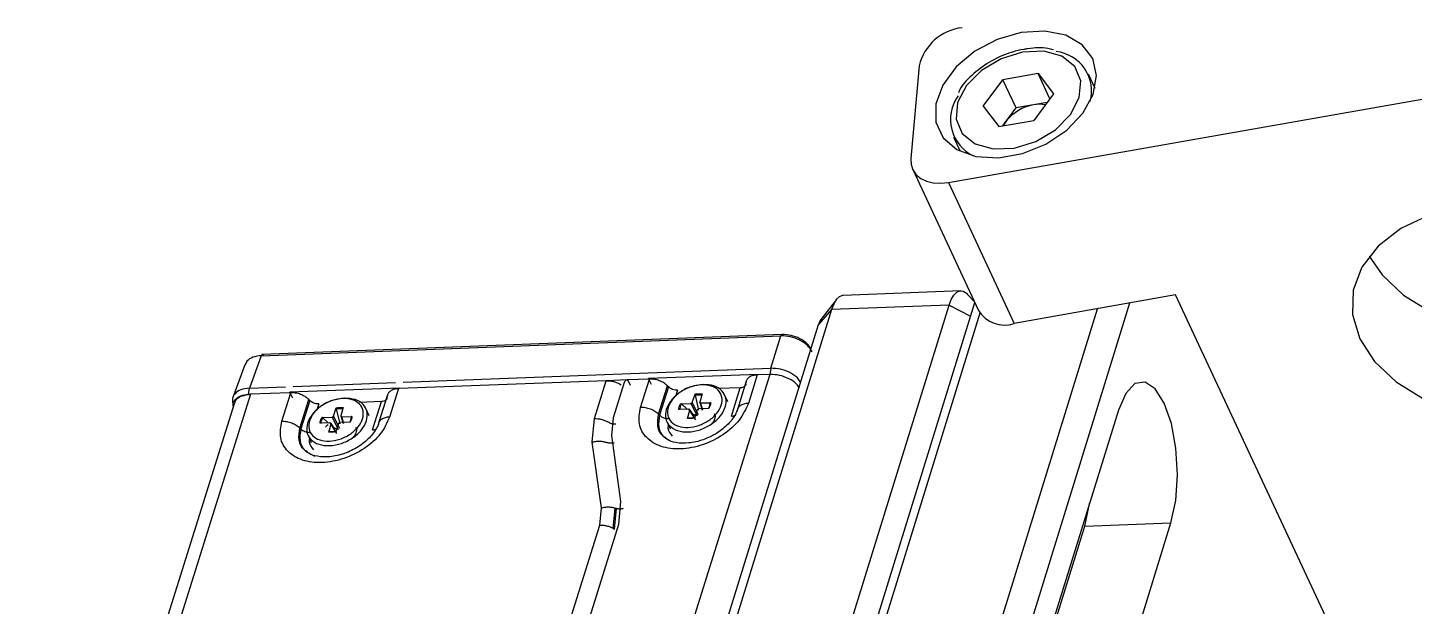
# Model space of a CAD drawing. Header units: millimetres. Extents: x 0 to 420, y 0 to 297.
# Drawn here: x 228.2 to 293.4, y 162.1 to 189.4 of the extents above; entities that cross this region are included whole.
import ezdxf

# ---------------------------------------------------------------- set-up
doc = ezdxf.new("R2010")
doc.units = ezdxf.units.MM

msp = doc.modelspace()

# ---------------------------------------------------------------- linework, layer by layer
at = {"color": 7, "linetype": 'Continuous', "lineweight": 25}
for p, q in [((271.511, 182.092), (321.797, 190.959)), ((270.123, 187.592), (269.741, 183.216)), ((273.145, 185.683), (274.069, 186.93)), ((275.723, 187.222), (274.069, 186.93)), ((274.688, 185.603), (274.069, 186.93)), ((275.723, 187.222), (276.454, 186.267)), ((276.279, 186.03), (275.723, 187.222)), ((278.406, 186.524), (278.096, 187.189)), ((276.454, 186.267), (275.531, 185.02)), ((273.145, 185.683), (273.876, 184.728)), ((274.226, 184.98), (274.688, 185.603)), ((275.515, 185.749), (274.688, 185.603)), ((276.154, 185.862), (275.515, 185.749)), ((273.876, 184.728), (275.531, 185.02)), ((274.064, 184.761), (274.226, 184.98)), ((271.751, 184.231), (272.061, 183.566)), ((269.826, 182.706), (272.919, 176.071)), ((271.511, 182.092), (274.604, 175.458)), ((272.082, 176.987), (266.548, 176.775)), ((272.742, 176.451), (272.41, 176.817)), ((262.902, 148.378), (271.54, 176.315)), ((264.454, 149.618), (272.747, 176.439)), ((266.235, 176.581), (265.507, 175.644)), ((271.54, 176.315), (266.006, 176.104)), ((271.54, 176.315), (272.55, 175.8)), ((280.032, 176.415), (271.834, 149.901)), ((282.195, 176.796), (274.604, 175.458)), ((291.475, 156.892), (282.195, 176.796)), ((266.006, 176.104), (259.055, 153.625)), ((272.991, 175.944), (265.067, 150.317)), ((266.006, 176.104), (265.392, 175.405)), ((270.602, 150.529), (278.524, 176.149)), ((239.168, 173.936), (263.62, 174.871)), ((263.673, 174.934), (239.22, 173.999)), ((258.653, 153.609), (265.392, 175.405)), ((263.147, 173.343), (263.62, 174.871)), ((239.168, 173.936), (238.61, 172.404)), ((238.398, 173.511), (237.836, 171.967)), ((245.854, 172.681), (263.147, 173.343)), ((263.108, 173.053), (257.011, 153.547)), ((262.554, 173.057), (257.396, 172.86)), ((262.508, 173.03), (262.09, 171.69)), ((262.547, 173.031), (262.508, 173.03)), ((262.547, 173.031), (262.554, 173.057)), ((263.108, 173.053), (262.547, 173.031)), ((263.147, 173.343), (263.108, 173.053)), ((238.571, 172.114), (238.61, 172.404)), ((238.61, 172.404), (240.306, 172.469)), ((245.674, 172.412), (240.515, 172.214)), ((240.675, 172.483), (245.494, 172.668)), ((245.628, 172.384), (245.209, 171.045)), ((245.667, 172.386), (245.628, 172.384)), ((255.406, 172.758), (245.667, 172.386)), ((245.667, 172.386), (245.674, 172.412)), ((254.847, 170.972), (255.406, 172.758)), ((256.42, 172.797), (255.406, 172.758)), ((256.247, 172.68), (255.724, 171.006)), ((256.032, 172.605), (256.098, 172.568)), ((257.396, 172.834), (256.42, 172.797)), ((256.544, 172.53), (256.42, 172.797)), ((257.016, 171.496), (257.435, 172.836)), ((257.396, 172.86), (257.396, 172.834)), ((257.531, 172.58), (257.396, 172.86)), ((257.435, 172.836), (257.396, 172.834)), ((257.87, 171.174), (258.288, 172.514)), ((258.331, 172.47), (257.913, 171.131)), ((258.331, 172.47), (258.288, 172.514)), ((258.758, 172.309), (258.666, 172.016)), ((261.71, 172.422), (260.68, 172.383)), ((261.291, 171.083), (261.71, 172.422)), ((261.992, 172.735), (261.573, 171.395)), ((237.888, 171.675), (228.181, 140.62)), ((238.663, 172.118), (228.897, 140.872)), ((237.816, 171.757), (237.842, 171.53)), ((238.663, 172.118), (238.571, 172.114)), ((240.516, 172.189), (238.663, 172.118)), ((240.136, 170.851), (240.554, 172.19)), ((240.515, 172.214), (240.516, 172.189)), ((240.65, 171.934), (240.515, 172.214)), ((240.554, 172.19), (240.516, 172.189)), ((240.989, 170.529), (241.408, 171.868)), ((241.451, 171.825), (241.032, 170.485)), ((241.451, 171.825), (241.408, 171.868)), ((241.877, 171.664), (241.786, 171.371)), ((244.829, 171.777), (243.799, 171.737)), ((244.41, 170.437), (244.829, 171.777)), ((245.111, 172.089), (244.692, 170.75)), ((258.902, 171.666), (259.384, 171.691)), ((259.212, 171.409), (258.953, 171.648)), ((259.384, 171.691), (259.675, 171.108)), ((259.452, 171.737), (259.582, 172.125)), ((259.743, 171.154), (259.452, 171.737)), ((259.581, 172.072), (259.749, 171.375)), ((259.912, 172.137), (259.8, 171.751)), ((259.8, 171.751), (259.918, 171.375)), ((259.84, 171.709), (260.318, 171.72)), ((259.944, 171.38), (259.84, 171.709)), ((260.284, 171.699), (260.245, 171.529)), ((261.131, 171.756), (260.976, 172.089)), ((242.022, 171.021), (242.504, 171.046)), ((242.332, 170.764), (242.072, 171.003)), ((242.504, 171.046), (242.794, 170.462)), ((242.572, 171.092), (242.701, 171.479)), ((242.862, 170.508), (242.572, 171.092)), ((242.7, 171.427), (242.868, 170.729)), ((243.031, 171.492), (242.919, 171.105)), ((242.919, 171.105), (243.031, 170.748)), ((242.96, 171.063), (243.437, 171.075)), ((243.06, 170.745), (242.96, 171.063)), ((243.403, 171.054), (243.347, 170.808)), ((244.25, 171.11), (244.096, 171.444)), ((254.742, 169.862), (254.847, 170.972)), ((255.724, 171.006), (255.645, 170.173)), ((257.87, 171.174), (257.913, 171.131)), ((259.297, 171.411), (258.819, 171.4)), ((259.225, 170.983), (259.337, 171.369)), ((259.614, 170.913), (259.297, 171.411)), ((259.337, 171.369), (259.52, 171.083)), ((259.675, 171.108), (259.461, 171.18)), ((259.685, 171.383), (259.555, 170.995)), ((260.235, 171.454), (259.753, 171.429)), ((279.501, 171.368), (273.724, 152.684)), ((241.032, 170.485), (240.989, 170.529)), ((242.416, 170.766), (241.938, 170.754)), ((242.344, 170.337), (242.457, 170.724)), ((242.733, 170.268), (242.416, 170.766)), ((242.457, 170.724), (242.639, 170.437)), ((242.794, 170.462), (242.58, 170.535)), ((242.804, 170.737), (242.675, 170.35)), ((243.354, 170.808), (242.872, 170.783)), ((255.54, 170.782), (255.474, 170.819)), ((258.253, 170.831), (258.407, 170.497)), ((241.372, 170.185), (241.526, 169.852)), ((255.179, 166.764), (254.742, 169.862)), ((255.45, 169.834), (255.383, 169.858)), ((255.645, 170.173), (256.082, 167.075)), ((256.082, 167.075), (255.979, 165.99)), ((255.103, 165.957), (255.179, 166.764)), ((255.729, 165.803), (255.82, 166.76)), ((255.795, 165.766), (255.887, 166.737)), ((255.887, 166.737), (255.82, 166.76)), ((249.457, 147.893), (255.103, 165.957)), ((255.979, 165.99), (250.333, 147.927)), ((255.729, 165.803), (255.795, 165.766)), ((275.459, 157.957), (277.917, 165.906)), ((276.198, 147.376), (281.976, 166.061)), ((277.917, 165.906), (281.976, 166.061))]:
    msp.add_line(p, q, dxfattribs=at)
at = {"color": 7, "linetype": 'Continuous', "lineweight": 25, "flags": 128}
for points in [[(274.931, 189.157), (273.801, 188.831), (272.749, 188.274), (271.868, 187.536), (271.236, 186.683), (270.91, 185.791), (270.919, 184.939), (271.262, 184.202), (271.908, 183.647), (272.799, 183.322), (273.858, 183.256), (274.989, 183.456), (276.093, 183.903), (277.07, 184.557), (277.835, 185.361), (278.319, 186.244), (278.48, 187.126), (278.302, 187.929), (277.802, 188.582), (277.025, 189.028), (276.038, 189.225), (274.931, 189.157)], [(274.997, 188.236), (273.98, 187.922), (273.061, 187.373), (272.351, 186.656), (271.937, 185.857), (271.869, 185.072), (272.154, 184.396), (272.758, 183.91), (273.608, 183.673), (274.602, 183.714), (275.62, 184.028), (276.539, 184.577), (277.248, 185.294), (277.662, 186.093), (277.731, 186.878), (277.446, 187.555), (276.842, 188.04), (275.992, 188.277), (274.997, 188.236)], [(274.226, 184.98), (274.132, 184.836), (274.095, 184.766)], [(269.741, 183.216), (269.752, 182.938), (269.836, 182.683), (269.99, 182.462), (270.206, 182.283), (270.478, 182.152), (270.794, 182.075), (271.143, 182.055), (271.511, 182.092)], [(295.653, 180.964), (294.128, 180.56), (292.796, 179.927), (291.723, 179.096), (290.963, 178.11), (290.556, 177.017), (290.52, 175.872), (290.858, 174.733), (291.552, 173.658), (292.569, 172.699), (293.857, 171.905), (295.351, 171.315), (296.976, 170.96), (298.652, 170.858), (300.294, 171.012)], [(291.308, 178.629), (291.909, 177.741), (292.926, 176.782), (294.214, 175.988), (295.708, 175.399), (297.334, 175.044), (299.009, 174.941), (300.651, 175.096)], [(271.54, 176.315), (271.642, 176.581), (271.764, 176.786), (271.901, 176.922), (272.048, 176.984), (272.199, 176.968), (272.349, 176.877), (272.41, 176.817)], [(266.548, 176.775), (266.514, 176.772), (266.367, 176.71), (266.229, 176.575), (266.108, 176.37), (266.006, 176.104)], [(281.976, 166.061), (282.201, 167.114), (282.283, 168.325), (282.213, 169.573), (282, 170.738), (281.662, 171.704), (281.235, 172.378), (280.759, 172.693), (280.28, 172.619), (279.847, 172.162), (279.501, 171.368)], [(277.917, 165.906), (278.142, 166.959), (278.145, 166.985)]]:
    msp.add_lwpolyline(points, dxfattribs=at)
at = {"color": 7, "linetype": 'Continuous', "lineweight": 25}
for centre, radius, start, end in [((272.422, 187.036), 2.365, 96.63648, 166.40815), ((276.369, 186.401), 1.871, 344.73363, 83.56659), ((273.512, 185.066), 1.908, 144.62937, 244.20769), ((275.869, 183.692), 2.088, 99.76743, 141.90004), ((275.824, 184.111), 1.667, 81.23458, 100.68421), ((266.067, 175.228), 0.697, 143.42623, 165.32825), ((274.137, 176.795), 1.417, 210.74816, 289.25035)]:
    msp.add_arc(centre, radius, start, end, dxfattribs=at)
for points, knots in [([(275.052, 188.364), (274.874, 188.326), (274.36, 188.216), (273.524, 187.857), (272.682, 187.246), (272.144, 186.706), (271.999, 186.375), (271.976, 186.322)], [0, 0, 0, 0, 0.142155, 0.409446, 0.678054, 0.948168, 1, 1, 1, 1]), ([(276.444, 188.339), (276.357, 188.364), (275.995, 188.469), (275.499, 188.435), (275.116, 188.374), (275.052, 188.364)], [0, 0, 0, 0, 0.207839, 0.866942, 1, 1, 1, 1]), ([(265.096, 174.112), (265.031, 174.216), (264.901, 174.426), (264.523, 174.681), (264.072, 174.85), (263.77, 174.864), (263.62, 174.871)], [0, 0, 0, 0, 0.2504504, 0.5001425, 0.7500814, 1, 1, 1, 1]), ([(265.039, 174.261), (264.987, 174.341), (264.872, 174.522), (264.529, 174.75), (264.099, 174.913), (263.814, 174.927), (263.671, 174.934)], [0, 0, 0, 0, 0.210193, 0.474466, 0.737827, 1, 1, 1, 1]), ([(239.168, 173.936), (239.03, 173.918), (238.756, 173.881), (238.487, 173.713), (238.436, 173.558), (238.416, 173.497)], [0, 0, 0, 0, 0.376603, 0.753228, 1, 1, 1, 1]), ([(264.499, 172.41), (264.457, 172.474), (264.348, 172.642), (264.009, 172.861), (263.56, 173.033), (263.259, 173.046), (263.108, 173.053)], [0, 0, 0, 0, 0.1712161, 0.4474774, 0.7237387, 1, 1, 1, 1]), ([(264.534, 172.705), (264.493, 172.767), (264.385, 172.933), (264.048, 173.151), (263.599, 173.323), (263.298, 173.336), (263.147, 173.343)], [0, 0, 0, 0, 0.167251, 0.444834, 0.722417, 1, 1, 1, 1]), ([(238.61, 172.404), (238.47, 172.387), (238.19, 172.352), (237.916, 172.152), (237.791, 171.938), (237.827, 171.794), (237.837, 171.755)], [0, 0, 0, 0, 0.2962, 0.592401, 0.888601, 1, 1, 1, 1]), ([(237.863, 171.519), (237.854, 171.555), (237.82, 171.687), (237.935, 171.883), (238.186, 172.066), (238.443, 172.098), (238.571, 172.114)], [0, 0, 0, 0, 0.111399, 0.407599, 0.7038, 1, 1, 1, 1]), ([(237.906, 171.669), (237.927, 171.733), (237.979, 171.891), (238.249, 172.064), (238.525, 172.1), (238.663, 172.118)], [0, 0, 0, 0, 0.255854, 0.627927, 1, 1, 1, 1]), ([(258.953, 171.648), (258.95, 171.651), (258.944, 171.656), (258.932, 171.661), (258.918, 171.666), (258.908, 171.666), (258.902, 171.666)], [0, 0, 0, 0, 0.2033366, 0.4373687, 0.7027389, 1, 1, 1, 1]), ([(259.384, 171.691), (259.392, 171.692), (259.406, 171.694), (259.427, 171.705), (259.445, 171.72), (259.45, 171.731), (259.452, 171.737)], [0, 0, 0, 0, 0.24827, 0.499741, 0.748302, 1, 1, 1, 1]), ([(259.582, 172.125), (259.581, 172.12), (259.578, 172.112), (259.578, 172.097), (259.578, 172.084), (259.58, 172.076), (259.581, 172.072)], [0, 0, 0, 0, 0.297266, 0.562637, 0.796668, 1, 1, 1, 1]), ([(259.8, 171.751), (259.799, 171.745), (259.797, 171.733), (259.805, 171.72), (259.819, 171.71), (259.833, 171.709), (259.84, 171.709)], [0, 0, 0, 0, 0.24827, 0.499741, 0.748302, 1, 1, 1, 1]), ([(260.318, 171.72), (260.313, 171.72), (260.304, 171.719), (260.293, 171.713), (260.287, 171.707), (260.285, 171.702), (260.284, 171.699)], [0, 0, 0, 0, 0.297266, 0.562637, 0.796668, 1, 1, 1, 1]), ([(242.072, 171.003), (242.069, 171.005), (242.063, 171.01), (242.052, 171.016), (242.037, 171.02), (242.027, 171.021), (242.022, 171.021)], [0, 0, 0, 0, 0.203337, 0.437369, 0.702739, 1, 1, 1, 1]), ([(242.504, 171.046), (242.511, 171.047), (242.526, 171.049), (242.546, 171.06), (242.564, 171.074), (242.569, 171.086), (242.572, 171.092)], [0, 0, 0, 0, 0.2482698, 0.4997413, 0.7483015, 1, 1, 1, 1]), ([(242.701, 171.479), (242.7, 171.475), (242.698, 171.466), (242.697, 171.451), (242.698, 171.438), (242.699, 171.43), (242.7, 171.427)], [0, 0, 0, 0, 0.297266, 0.562637, 0.796668, 1, 1, 1, 1]), ([(242.919, 171.105), (242.918, 171.099), (242.916, 171.088), (242.924, 171.074), (242.939, 171.064), (242.953, 171.064), (242.96, 171.063)], [0, 0, 0, 0, 0.2482698, 0.4997413, 0.7483015, 1, 1, 1, 1]), ([(243.437, 171.075), (243.432, 171.074), (243.423, 171.073), (243.413, 171.068), (243.406, 171.061), (243.404, 171.056), (243.403, 171.054)], [0, 0, 0, 0, 0.297266, 0.562637, 0.796668, 1, 1, 1, 1]), ([(258.229, 170.054), (258.177, 170.082), (257.952, 170.203), (257.779, 170.601), (257.839, 170.983), (257.87, 171.174)], [0, 0, 0, 0, 0.12926, 0.56463, 1, 1, 1, 1]), ([(257.913, 171.131), (257.882, 170.941), (257.82, 170.562), (258.028, 170.132), (258.306, 169.991), (258.409, 169.939)], [0, 0, 0, 0, 0.386894, 0.773789, 1, 1, 1, 1]), ([(261.573, 171.395), (261.545, 171.322), (261.466, 171.11), (261.167, 170.704), (260.631, 170.271), (259.969, 169.95), (259.274, 169.794), (258.678, 169.817), (258.322, 169.937), (258.24, 170.019), (258.222, 170.038)], [0, 0, 0, 0, 0.077269, 0.22293, 0.369538, 0.518565, 0.668309, 0.815058, 0.957793, 1, 1, 1, 1]), ([(259.245, 170.998), (259.243, 170.999), (259.24, 171.001), (259.235, 170.999), (259.229, 170.994), (259.226, 170.986), (259.225, 170.983)], [0, 0, 0, 0, 0.203337, 0.437369, 0.702739, 1, 1, 1, 1]), ([(259.337, 171.369), (259.338, 171.375), (259.34, 171.387), (259.332, 171.4), (259.318, 171.41), (259.304, 171.411), (259.297, 171.411)], [0, 0, 0, 0, 0.24827, 0.499741, 0.748302, 1, 1, 1, 1]), ([(259.753, 171.429), (259.745, 171.428), (259.731, 171.426), (259.71, 171.415), (259.692, 171.4), (259.687, 171.389), (259.685, 171.383)], [0, 0, 0, 0, 0.24827, 0.499741, 0.748302, 1, 1, 1, 1]), ([(260.481, 171.212), (260.494, 171.191), (260.541, 171.117), (260.512, 170.951), (260.443, 170.792), (260.359, 170.721), (260.342, 170.706)], [0, 0, 0, 0, 0.150821, 0.526332, 0.901843, 1, 1, 1, 1]), ([(261.291, 171.083), (261.327, 171.087), (261.398, 171.095), (261.465, 171.122), (261.486, 171.145), (261.489, 171.149)], [0, 0, 0, 0, 0.460162, 0.920324, 1, 1, 1, 1]), ([(241.348, 169.408), (241.297, 169.436), (241.072, 169.558), (240.899, 169.956), (240.959, 170.338), (240.989, 170.529)], [0, 0, 0, 0, 0.12926, 0.56463, 1, 1, 1, 1]), ([(241.032, 170.485), (241, 170.295), (240.936, 169.914), (241.181, 169.445), (241.518, 169.281), (241.676, 169.205)], [0, 0, 0, 0, 0.346634, 0.693268, 1, 1, 1, 1]), ([(244.692, 170.75), (244.665, 170.676), (244.585, 170.465), (244.286, 170.059), (243.75, 169.625), (243.088, 169.305), (242.394, 169.149), (241.797, 169.172), (241.441, 169.291), (241.36, 169.374), (241.341, 169.392)], [0, 0, 0, 0, 0.077269, 0.22293, 0.369538, 0.518565, 0.668309, 0.815058, 0.957793, 1, 1, 1, 1]), ([(242.201, 170.564), (242.209, 170.581), (242.232, 170.631), (242.285, 170.67), (242.319, 170.696)], [0, 0, 0, 0, 0.343937, 1, 1, 1, 1]), ([(242.364, 170.353), (242.363, 170.354), (242.359, 170.355), (242.354, 170.354), (242.348, 170.348), (242.346, 170.341), (242.344, 170.337)], [0, 0, 0, 0, 0.203337, 0.437369, 0.702739, 1, 1, 1, 1]), ([(242.457, 170.724), (242.458, 170.73), (242.46, 170.741), (242.451, 170.755), (242.437, 170.765), (242.423, 170.765), (242.416, 170.766)], [0, 0, 0, 0, 0.2482698, 0.4997413, 0.7483015, 1, 1, 1, 1]), ([(242.872, 170.783), (242.865, 170.782), (242.85, 170.78), (242.829, 170.769), (242.812, 170.755), (242.807, 170.743), (242.804, 170.737)], [0, 0, 0, 0, 0.24827, 0.499741, 0.748302, 1, 1, 1, 1]), ([(243.6, 170.567), (243.613, 170.545), (243.66, 170.472), (243.631, 170.306), (243.562, 170.147), (243.478, 170.075), (243.461, 170.06)], [0, 0, 0, 0, 0.150821, 0.526332, 0.901843, 1, 1, 1, 1]), ([(244.41, 170.437), (244.446, 170.441), (244.518, 170.45), (244.585, 170.476), (244.606, 170.5), (244.609, 170.503)], [0, 0, 0, 0, 0.460162, 0.920324, 1, 1, 1, 1]), ([(258.32, 170.685), (258.313, 170.628), (258.285, 170.418), (258.414, 170.26), (258.508, 170.145)], [0, 0, 0, 0, 0.269924, 1, 1, 1, 1]), ([(241.44, 170.04), (241.432, 169.983), (241.404, 169.772), (241.533, 169.614), (241.628, 169.499)], [0, 0, 0, 0, 0.269924, 1, 1, 1, 1])]:
    msp.add_open_spline(points, degree=3, knots=knots, dxfattribs=at)
for points in [[(263.62, 174.871), (263.627, 174.888), (263.641, 174.921), (263.67, 174.938), (263.701, 174.928), (263.718, 174.898), (263.727, 174.883)], [(239.274, 173.948), (239.266, 173.963), (239.249, 173.993), (239.218, 174.003), (239.189, 173.986), (239.175, 173.953), (239.168, 173.936)], [(262.508, 173.03), (262.436, 173.022), (262.29, 173.007), (262.122, 172.924), (262.006, 172.806), (261.987, 172.705), (261.977, 172.655)], [(245.628, 172.384), (245.555, 172.377), (245.41, 172.361), (245.242, 172.278), (245.125, 172.16), (245.106, 172.06), (245.097, 172.009)], [(255.406, 172.758), (255.458, 172.758), (255.562, 172.757), (255.726, 172.727), (255.886, 172.678), (255.983, 172.629), (256.032, 172.605)], [(256.42, 172.797), (256.402, 172.795), (256.364, 172.79), (256.311, 172.762), (256.267, 172.724), (256.254, 172.695), (256.247, 172.68)], [(258.288, 172.514), (258.233, 172.562), (258.124, 172.657), (257.904, 172.762), (257.666, 172.83), (257.512, 172.834), (257.435, 172.836)], [(259.964, 172.576), (260.14, 172.566), (260.491, 172.547), (260.871, 172.306), (261.064, 171.949), (261.034, 171.514), (260.789, 171.072), (260.366, 170.688), (259.827, 170.423), (259.257, 170.315), (258.741, 170.381), (258.358, 170.612), (258.166, 170.972), (258.195, 171.405), (258.44, 171.849), (258.863, 172.229), (259.405, 172.505), (259.777, 172.552), (259.964, 172.576)], [(259.883, 172.565), (260.041, 172.556), (260.357, 172.538), (260.699, 172.321), (260.872, 172), (260.846, 171.609), (260.626, 171.211), (260.244, 170.866), (259.76, 170.626), (259.246, 170.529), (258.782, 170.589), (258.437, 170.797), (258.265, 171.12), (258.291, 171.511), (258.512, 171.91), (258.892, 172.252), (259.379, 172.501), (259.715, 172.543), (259.883, 172.565)], [(258.758, 172.309), (258.719, 172.31), (258.642, 172.312), (258.523, 172.346), (258.414, 172.398), (258.359, 172.446), (258.331, 172.47)], [(261.975, 172.61), (261.97, 172.584), (261.961, 172.534), (261.903, 172.475), (261.819, 172.434), (261.746, 172.426), (261.71, 172.422)], [(241.408, 171.868), (241.353, 171.916), (241.243, 172.012), (241.023, 172.117), (240.786, 172.185), (240.631, 172.188), (240.554, 172.19)], [(243.083, 171.931), (243.259, 171.921), (243.61, 171.901), (243.99, 171.661), (244.183, 171.303), (244.154, 170.869), (243.909, 170.426), (243.485, 170.043), (242.947, 169.777), (242.376, 169.669), (241.86, 169.736), (241.477, 169.966), (241.285, 170.326), (241.314, 170.76), (241.56, 171.203), (241.983, 171.584), (242.524, 171.859), (242.897, 171.907), (243.083, 171.931)], [(243.002, 171.919), (243.16, 171.91), (243.477, 171.892), (243.819, 171.676), (243.992, 171.355), (243.965, 170.963), (243.745, 170.565), (243.363, 170.22), (242.879, 169.981), (242.366, 169.884), (241.901, 169.943), (241.557, 170.151), (241.384, 170.475), (241.41, 170.865), (241.631, 171.264), (242.012, 171.607), (242.499, 171.855), (242.834, 171.898), (243.002, 171.919)], [(241.877, 171.664), (241.839, 171.665), (241.762, 171.667), (241.643, 171.7), (241.533, 171.753), (241.478, 171.801), (241.451, 171.825)], [(245.095, 171.964), (245.09, 171.939), (245.08, 171.889), (245.022, 171.83), (244.938, 171.788), (244.865, 171.78), (244.829, 171.777)], [(262.09, 171.69), (261.968, 171.421), (261.724, 170.882), (260.925, 170.179), (259.944, 169.692), (258.897, 169.494), (257.95, 169.615), (257.253, 170.038), (256.88, 170.697), (256.971, 171.23), (257.016, 171.496)], [(258.819, 171.4), (258.823, 171.444), (258.832, 171.532), (258.879, 171.621), (258.902, 171.666)], [(258.87, 171.384), (258.874, 171.427), (258.882, 171.515), (258.929, 171.604), (258.953, 171.648)], [(259.581, 172.072), (259.638, 172.082), (259.752, 172.103), (259.857, 172.091), (259.909, 172.085)], [(259.582, 172.125), (259.639, 172.134), (259.754, 172.154), (259.86, 172.143), (259.912, 172.137)], [(260.284, 171.699), (260.28, 171.656), (260.273, 171.568), (260.225, 171.479), (260.201, 171.435)], [(260.318, 171.72), (260.314, 171.676), (260.305, 171.588), (260.258, 171.499), (260.235, 171.454)], [(262.09, 171.69), (262.017, 171.683), (261.872, 171.667), (261.704, 171.584), (261.587, 171.466), (261.568, 171.366), (261.559, 171.315)], [(245.209, 171.045), (245.087, 170.776), (244.844, 170.237), (244.044, 169.533), (243.063, 169.046), (242.016, 168.848), (241.069, 168.97), (240.373, 169.393), (239.999, 170.052), (240.09, 170.584), (240.136, 170.851)], [(241.938, 170.754), (241.943, 170.798), (241.951, 170.886), (241.998, 170.976), (242.022, 171.021)], [(241.989, 170.738), (241.993, 170.782), (242.001, 170.869), (242.048, 170.958), (242.072, 171.003)], [(242.7, 171.427), (242.757, 171.437), (242.872, 171.457), (242.976, 171.445), (243.028, 171.439)], [(242.701, 171.479), (242.759, 171.489), (242.873, 171.508), (242.979, 171.497), (243.031, 171.492)], [(243.403, 171.054), (243.4, 171.01), (243.392, 170.923), (243.344, 170.834), (243.321, 170.789)], [(243.437, 171.075), (243.433, 171.031), (243.424, 170.943), (243.377, 170.853), (243.354, 170.808)], [(245.209, 171.045), (245.136, 171.037), (244.991, 171.022), (244.823, 170.939), (244.706, 170.821), (244.688, 170.72), (244.678, 170.67)], [(254.847, 170.972), (254.9, 170.972), (255.004, 170.971), (255.167, 170.941), (255.328, 170.892), (255.425, 170.843), (255.474, 170.819)], [(257.87, 171.174), (257.815, 171.222), (257.705, 171.318), (257.485, 171.423), (257.248, 171.491), (257.093, 171.494), (257.016, 171.496)], [(257.913, 171.131), (257.94, 171.107), (257.995, 171.059), (258.105, 171.007), (258.224, 170.973), (258.301, 170.971), (258.339, 170.97)], [(259.555, 170.995), (259.498, 170.986), (259.383, 170.966), (259.278, 170.977), (259.225, 170.983)], [(259.573, 171.011), (259.516, 171.001), (259.402, 170.98), (259.297, 170.992), (259.245, 170.998)], [(240.136, 170.851), (240.213, 170.849), (240.367, 170.845), (240.605, 170.777), (240.824, 170.672), (240.934, 170.577), (240.989, 170.529)], [(241.032, 170.485), (241.059, 170.461), (241.114, 170.414), (241.224, 170.361), (241.343, 170.327), (241.42, 170.325), (241.458, 170.324)], [(242.675, 170.35), (242.617, 170.34), (242.502, 170.32), (242.397, 170.332), (242.344, 170.337)], [(242.693, 170.365), (242.635, 170.355), (242.521, 170.335), (242.417, 170.347), (242.364, 170.353)], [(255.853, 170.705), (255.827, 170.705), (255.775, 170.706), (255.693, 170.721), (255.613, 170.745), (255.564, 170.77), (255.54, 170.782)], [(254.742, 169.862), (254.796, 169.876), (254.903, 169.903), (255.07, 169.913), (255.234, 169.901), (255.333, 169.872), (255.383, 169.858)], [(255.771, 169.832), (255.744, 169.825), (255.69, 169.811), (255.607, 169.806), (255.525, 169.812), (255.475, 169.827), (255.45, 169.834)], [(255.179, 166.764), (255.233, 166.778), (255.34, 166.806), (255.507, 166.815), (255.671, 166.803), (255.77, 166.774), (255.82, 166.76)], [(256.207, 166.734), (256.181, 166.728), (256.127, 166.714), (256.044, 166.709), (255.962, 166.715), (255.912, 166.729), (255.887, 166.737)], [(255.103, 165.957), (255.155, 165.956), (255.259, 165.956), (255.422, 165.926), (255.583, 165.877), (255.68, 165.828), (255.729, 165.803)]]:
    msp.add_open_spline(points, degree=3, dxfattribs=at)

doc.saveas('drawing.dxf')
